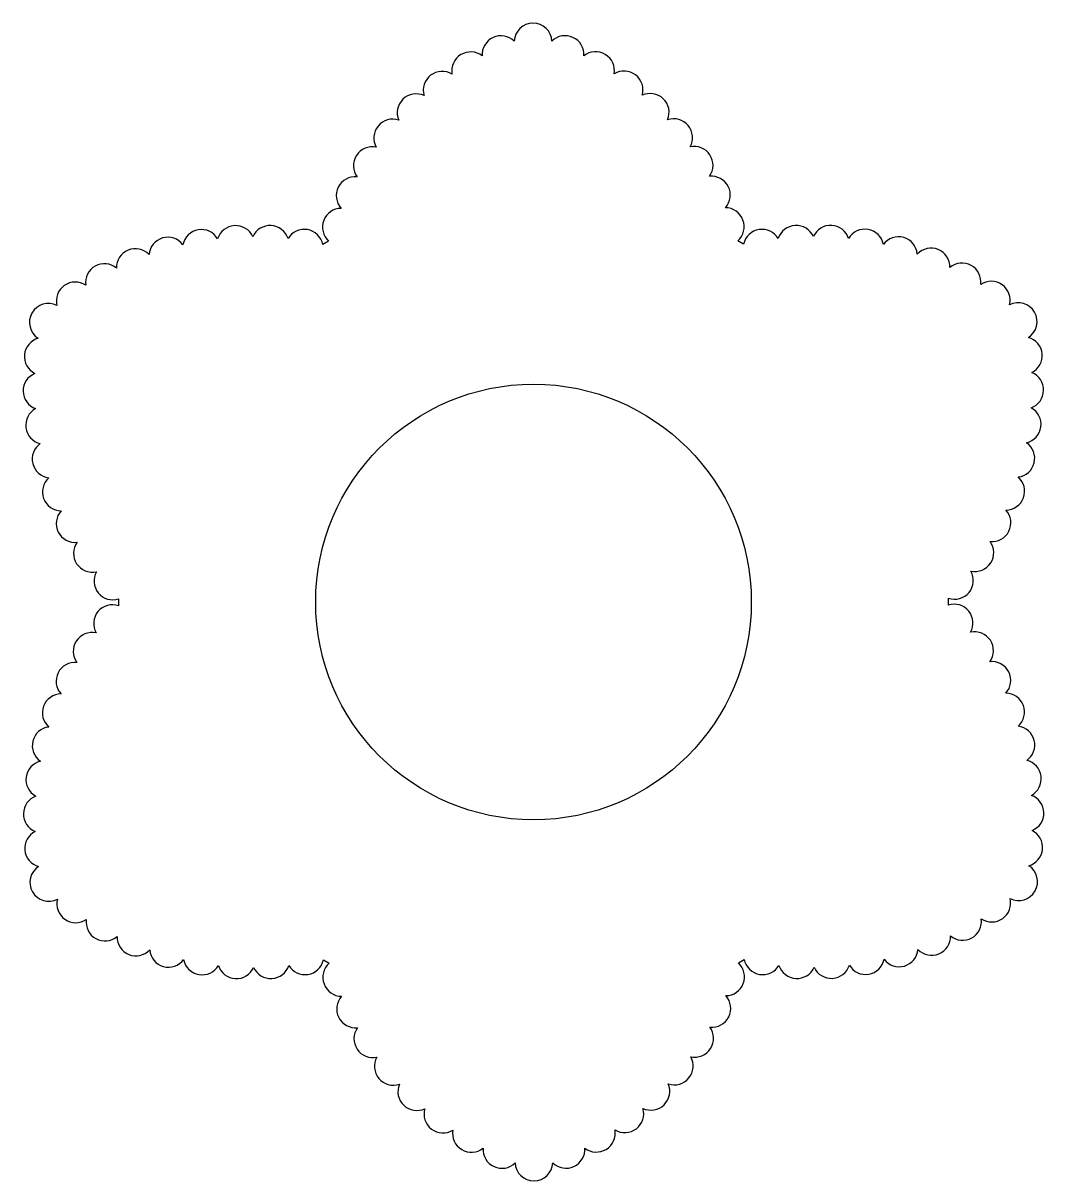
# Model space of a CAD drawing. Extents: x -453 to 81, y -70 to 115.
# Drawn here: x -453.2 to -289.9, y -69.9 to 115.3 of the extents above; entities that cross this region are included whole.
import ezdxf

# ---------------------------------------------------------------- set-up
doc = ezdxf.new("R2010")
doc.units = 0
doc.layers.get('0').update_dxf_attribs({"linetype": 'CONTINUOUS'})

msp = doc.modelspace()

# ---------------------------------------------------------------- linework, layer by layer
for p, q in [((-404.294744, 80.393192), (-405.230782, 79.851306)), ((-337.917516, 79.910886), (-338.854822, 80.450576)), ((-437.901046, 23.149979), (-437.899778, 22.068404)), ((-305.146591, 22.185369), (-305.147859, 23.266944)), ((-405.130121, -34.575539), (-404.192815, -35.115229)), ((-338.752893, -35.057844), (-337.816855, -34.515959))]:
    msp.add_line(p, q)
msp.add_circle((-371.523819, 22.667674), 34.843503)
for centre, start, end in [((-371.599429, 112.240746), 2.797281, 177.384249), ((-376.724468, 110.220138), 45.650628, 183.812821), ((-366.468015, 110.236386), 356.36871, 134.530903), ((-381.591044, 107.638413), 52.079199, 190.241392), ((-361.593283, 107.670092), 349.940138, 128.102331), ((-386.137959, 104.528037), 58.50777, 196.669964), ((-357.036536, 104.574138), 343.511567, 121.67376), ((-390.308033, 100.928126), 64.936342, 203.098535), ((-352.855078, 100.987457), 337.082995, 115.245188), ((-394.048823, 96.88395), 71.364913, 209.527106), ((-349.101493, 96.955153), 330.654424, 108.816617), ((-397.313289, 92.446367), 77.793485, 215.955678), ((-345.822985, 92.527936), 324.225852, 102.388046), ((-343.060782, 87.761479), 317.797281, 95.959474), ((-400.060376, 87.671183), 84.222056, 222.384249), ((-402.25554, 82.618448), 90.650628, 227.498152), ((-340.849621, 82.715724), 311.36871, 89.530903), ((-424.6475, 79.229717), 30.654424, 168.816617), ((-419.174163, 79.85538), 24.225852, 162.388046), ((-413.665189, 79.864289), 17.797281, 155.959474), ((-408.189857, 79.256334), 11.36871, 149.530903), ((-334.970786, 79.257512), 30.650628, 167.498152), ((-329.497407, 79.882812), 24.222056, 162.384249), ((-323.988432, 79.891357), 17.793485, 155.955678), ((-318.51314, 79.283038), 11.364913, 149.527106), ((-430.01637, 77.995169), 37.082995, 175.245188), ((-313.140386, 78.065507), 4.936342, 143.098535), ((-435.213256, 76.16726), 43.511567, 181.67376), ((-307.937735, 76.254073), 358.50777, 136.669964), ((-440.172805, 73.768979), 49.940138, 188.102331), ((-302.970613, 73.871516), 352.079199, 130.241392), ((-444.832646, 70.830484), 56.36871, 194.530903), ((-298.301485, 70.9478), 345.650628, 123.812821), ((-449.13418, 67.388729), 62.797281, 237.384249), ((-293.989068, 67.519691), 302.797281, 117.384249), ((-449.946801, 61.940012), 105.650628, 243.812821), ((-293.159188, 62.073576), 296.36871, 74.530903), ((-292.944297, 56.568787), 289.940138, 68.102331), ((-450.14425, 56.43457), 112.079199, 250.241392), ((-293.347099, 51.074552), 283.511567, 61.67376), ((-449.724043, 50.941638), 118.50777, 256.669964), ((-448.691465, 45.530293), 124.936342, 263.098535), ((-294.362527, 45.659962), 277.082995, 55.245188), ((-295.977811, 40.39311), 270.654424, 48.816617), ((-447.059501, 40.268585), 131.364913, 269.527106), ((-444.848675, 35.222684), 137.793485, 275.955678), ((-298.17264, 35.34023), 264.225852, 42.388046), ((-442.086788, 30.456044), 144.222056, 282.384249), ((-300.919411, 30.564864), 257.797281, 35.959474), ((-438.808573, 26.02861), 150.650628, 287.498152), ((-304.183582, 26.127065), 251.36871, 29.530903), ((-438.864055, 19.208283), 71.36871, 209.530903), ((-304.239064, 19.306738), 330.650628, 107.498152), ((-442.128226, 14.770484), 77.797281, 215.959474), ((-300.960849, 14.879303), 324.222056, 102.384249), ((-444.874997, 9.995118), 84.225852, 222.388046), ((-298.198962, 10.112663), 317.793485, 95.955678), ((-447.069826, 4.942237), 90.654424, 228.816617), ((-295.988136, 5.066762), 311.364913, 89.527106), ((-448.68511, -0.324614), 97.082995, 235.245188), ((-294.356172, -0.194946), 304.936342, 83.098535), ((-449.700538, -5.739204), 103.511567, 241.67376), ((-293.323594, -5.606291), 298.50777, 76.669964), ((-450.10334, -11.23344), 109.940138, 248.102331), ((-292.903387, -11.099223), 292.079199, 70.241392), ((-449.88845, -16.738228), 116.36871, 254.530903), ((-293.100836, -16.604664), 285.650628, 63.812821), ((-449.058569, -22.184343), 122.797281, 297.384249), ((-293.913457, -22.053382), 242.797281, 57.384249), ((-444.746152, -25.612453), 165.650628, 303.812821), ((-298.214991, -25.495136), 236.36871, 14.530903), ((-440.077024, -28.536169), 172.079199, 310.241392), ((-302.874832, -28.433631), 229.940138, 8.102331), ((-435.109902, -30.918725), 178.50777, 316.669964), ((-307.834381, -30.831913), 223.511567, 1.67376), ((-429.907251, -32.730159), 184.936342, 323.098535), ((-313.031267, -32.659821), 217.082995, 355.245188), ((-424.534497, -33.947691), 191.364913, 329.527106), ((-408.076851, -33.922165), 210.650628, 347.498152), ((-402.198016, -37.380377), 131.36871, 269.530903), ((-340.792097, -37.2831), 270.650628, 47.498152), ((-334.85778, -33.920986), 191.36871, 329.530903), ((-318.400137, -33.894369), 210.654424, 348.816617), ((-419.059205, -34.556009), 197.793485, 335.955678), ((-413.55023, -34.547465), 204.222056, 342.384249), ((-329.382448, -34.528942), 197.797281, 335.959474), ((-323.873474, -34.520032), 204.225852, 342.388046), ((-399.986855, -42.426131), 137.797281, 275.959474), ((-342.987261, -42.335835), 264.222056, 42.384249), ((-397.224652, -47.192588), 144.225852, 282.388046), ((-345.734348, -47.11102), 257.793485, 35.955678), ((-393.946144, -51.619806), 150.654424, 288.816617), ((-348.998814, -51.548602), 251.364913, 29.527106), ((-390.192559, -55.652109), 157.082995, 295.245188), ((-352.739604, -55.592778), 244.936342, 23.098535), ((-386.011101, -59.238791), 163.511567, 301.67376), ((-356.909678, -59.192689), 238.50777, 16.669964), ((-381.454354, -62.334745), 169.940138, 308.102331), ((-361.456593, -62.303065), 232.079199, 10.241392), ((-376.579622, -64.901038), 176.36871, 314.530903), ((-366.323169, -64.884791), 225.650628, 3.812821), ((-371.448208, -66.905399), 182.797281, 357.384249)]:
    msp.add_arc(centre, 3.018297, start, end)

doc.saveas('drawing.dxf')
